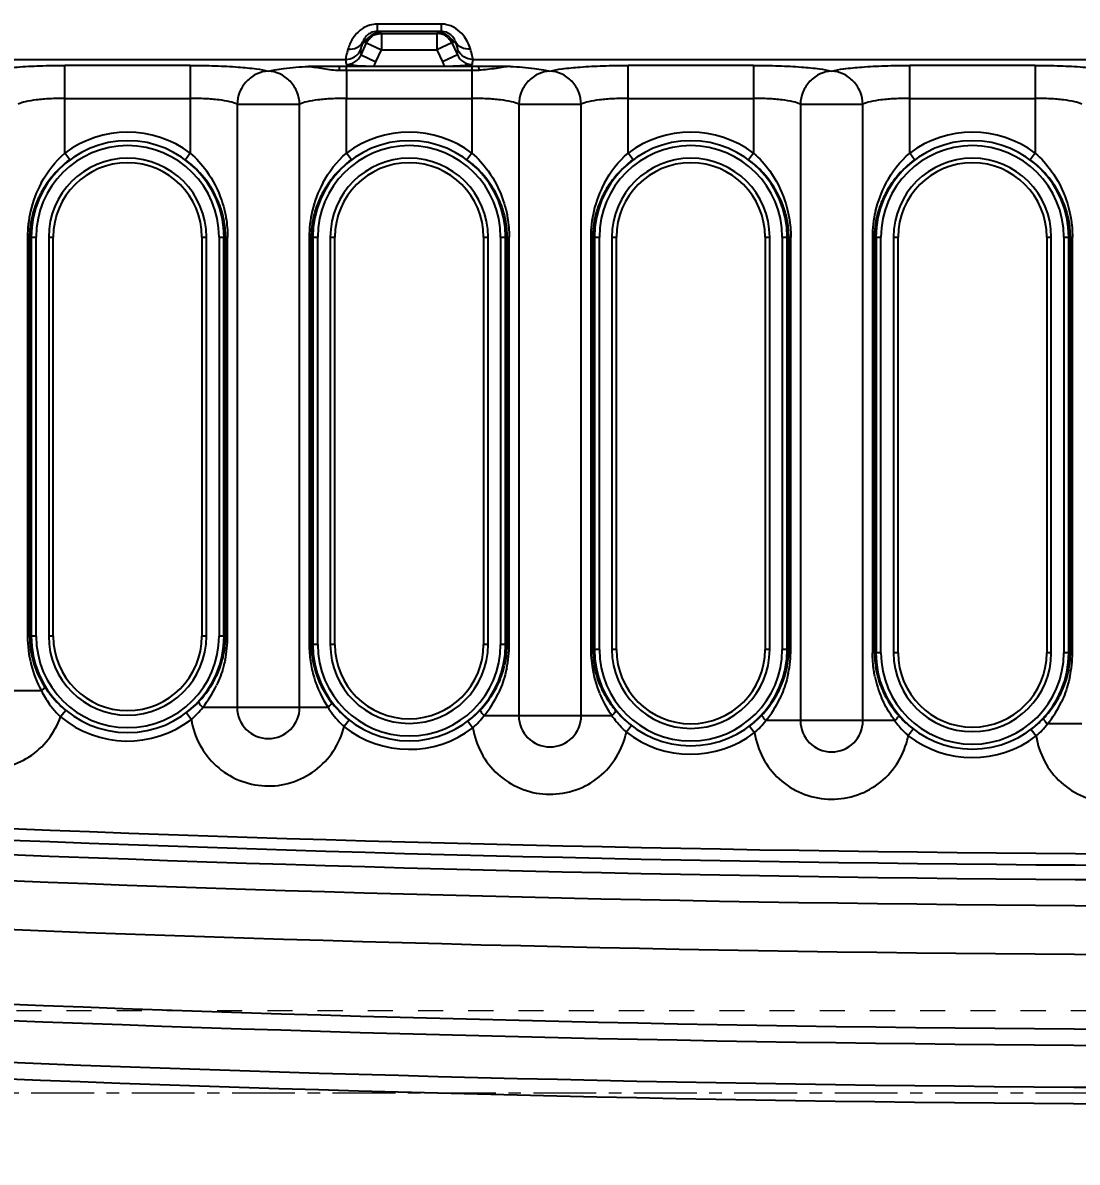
# Model space of a CAD drawing. Header units: millimetres. Extents: x 309 to 11345, y -1340 to 1318.
# Drawn here: x 967.6 to 1031.6, y -612.7 to -543.5 of the extents above; entities that cross this region are included whole.
import ezdxf

# ---------------------------------------------------------------- set-up
doc = ezdxf.new("R2010")
doc.units = ezdxf.units.MM
doc.header["$LTSCALE"] = 16.335
doc.header["$PDMODE"] = 3
doc.header["$PDSIZE"] = 0.3125
doc.linetypes.add('CENTER', pattern=[0.6, 0.375, -0.075, 0.075, -0.075])
doc.linetypes.add('HIDDEN', pattern=[0.2, 0.1, -0.1])
doc.layers.get('0').update_dxf_attribs({"linetype": 'CONTINUOUS'})
doc.layers.get('Defpoints').update_dxf_attribs({"linetype": 'CONTINUOUS'})
doc.layers.add('cool', color=153, linetype='HIDDEN', lineweight=9)
doc.styles.get("Standard").update_dxf_attribs({"font": 'txt', "width": 0.8})
doc.dimstyles.get("Standard").update_dxf_attribs({"dimtxt": 0.15625, "dimasz": 0.1875, "dimexe": 0.125, "dimexo": 0.0625, "dimtad": 0, "dimtih": 1, "dimtoh": 1, "dimdsep": 46, "dimtxsty": 'Standard', "dimcen": 0.09, "dimadec": 0, "dimazin": 0, "dimtp": 0.01, "dimtm": 0.01, "dimtfac": 1, "dimtofl": 0, "dimtmove": 0, "dimatfit": 3, "dimfxl": 0, "dimtolj": 1, "dimarcsym": 0})

# ---------------------------------------------------------------- blocks, each defined once
blk = doc.blocks.new('*D153')
at = {"color": 4, "lineweight": -2}
blk.add_line((843.625, -589.308), (751.834, -589.308), dxfattribs=at)
at = {"layer": 'Defpoints', "color": 0}
for p in [(1045.847, -463.458), (751.834, -589.308), (843.687, -589.308)]:
    blk.add_point(p, dxfattribs=at)
at = {"color": 6, "insert": (733.167, -589.308), "char_height": 10, "attachment_point": 5}
blk.add_mtext('\\A1;125.85', dxfattribs=at)
blk = doc.blocks.new('*D154')
at = {"color": 4, "lineweight": -2}
blk.add_line((836.37, -608.458), (751.834, -608.458), dxfattribs=at)
at = {"layer": 'Defpoints', "color": 0}
for p in [(1045.847, -463.458), (751.834, -608.458), (836.432, -608.458)]:
    blk.add_point(p, dxfattribs=at)
at = {"color": 6, "insert": (734.501, -608.458), "char_height": 10, "attachment_point": 5}
blk.add_mtext('\\A1;145.00', dxfattribs=at)
blk = doc.blocks.new('*D155')
at = {"color": 4, "lineweight": -2}
blk.add_line((805.347, -668.458), (751.834, -668.458), dxfattribs=at)
at = {"layer": 'Defpoints', "color": 0}
for p in [(1045.847, -463.458), (751.834, -668.458), (805.41, -668.458)]:
    blk.add_point(p, dxfattribs=at)
at = {"color": 6, "insert": (733.834, -668.458), "char_height": 10, "attachment_point": 5}
blk.add_mtext('\\A1;205.00', dxfattribs=at)
blk = doc.blocks.new('*D156')
at = {"color": 4, "lineweight": -2}
blk.add_line((800.847, -666.965), (800.847, -716.388), dxfattribs=at)
at = {"layer": 'Defpoints', "color": 0}
for p in [(1045.847, -463.458), (800.847, -666.902), (800.847, -716.388)]:
    blk.add_point(p, dxfattribs=at)
at = {"color": 6, "insert": (800.847, -735.055), "char_height": 10, "attachment_point": 5, "rotation": 90}
blk.add_mtext('\\A1;245.00', dxfattribs=at)
blk = doc.blocks.new('*D157')
at = {"color": 4, "lineweight": -2}
for p, q in [((846.349, -522.867), (846.349, -676.388)), ((846.349, -676.388), (827.427, -696.388)), ((827.427, -696.388), (827.427, -716.388))]:
    blk.add_line(p, q, dxfattribs=at)
at = {"layer": 'Defpoints', "color": 0}
for p in [(1045.847, -463.458), (846.349, -522.804), (827.427, -716.388)]:
    blk.add_point(p, dxfattribs=at)
at = {"color": 6, "insert": (827.427, -734.388), "char_height": 10, "attachment_point": 5, "rotation": 90}
blk.add_mtext('\\A1;199.50', dxfattribs=at)
blk = doc.blocks.new('*D158')
at = {"color": 4, "lineweight": -2}
for p, q in [((848.087, -593.771), (848.087, -676.388)), ((848.087, -676.388), (839.359, -696.388)), ((839.359, -696.388), (839.359, -716.388))]:
    blk.add_line(p, q, dxfattribs=at)
at = {"layer": 'Defpoints', "color": 0}
for p in [(1045.847, -463.458), (848.087, -593.708), (839.359, -716.388)]:
    blk.add_point(p, dxfattribs=at)
at = {"color": 6, "insert": (839.359, -735.055), "char_height": 10, "attachment_point": 5, "rotation": 90}
blk.add_mtext('\\A1;197.76', dxfattribs=at)
blk = doc.blocks.new('*D159')
at = {"color": 4, "lineweight": -2}
for p, q in [((957.847, -630.771), (957.847, -676.388)), ((957.847, -676.388), (954.745, -696.388)), ((954.745, -696.388), (954.745, -716.388))]:
    blk.add_line(p, q, dxfattribs=at)
at = {"layer": 'Defpoints', "color": 0}
for p in [(1045.847, -463.458), (957.847, -630.708), (954.745, -716.388)]:
    blk.add_point(p, dxfattribs=at)
at = {"color": 6, "insert": (954.745, -731.055), "char_height": 10, "attachment_point": 5, "rotation": 90}
blk.add_mtext('\\A1;88.00', dxfattribs=at)
blk = doc.blocks.new('*D160')
at = {"color": 4, "lineweight": -2}
blk.add_line((850.78, -465.57), (850.78, -716.388), dxfattribs=at)
at = {"layer": 'Defpoints', "color": 0}
for p in [(1045.847, -463.458), (850.78, -465.508), (850.78, -716.388)]:
    blk.add_point(p, dxfattribs=at)
at = {"color": 6, "insert": (850.78, -734.388), "char_height": 10, "attachment_point": 5, "rotation": 90}
blk.add_mtext('\\A1;195.07', dxfattribs=at)
blk = doc.blocks.new('*D161')
at = {"color": 4, "lineweight": -2}
for p, q in [((861.539, -465.57), (861.539, -676.388)), ((861.539, -676.388), (862.066, -696.388)), ((862.066, -696.388), (862.066, -716.388))]:
    blk.add_line(p, q, dxfattribs=at)
at = {"layer": 'Defpoints', "color": 0}
for p in [(1045.847, -463.458), (861.539, -465.508), (862.066, -716.388)]:
    blk.add_point(p, dxfattribs=at)
at = {"color": 6, "insert": (862.066, -733.721), "char_height": 10, "attachment_point": 5, "rotation": 90}
blk.add_mtext('\\A1;184.31', dxfattribs=at)
blk = doc.blocks.new('*D168')
at = {"color": 4, "lineweight": -2}
for p, q in [((815.847, -526.278), (815.847, -675.217)), ((815.847, -675.217), (813.507, -695.217)), ((813.507, -695.217), (813.507, -715.217))]:
    blk.add_line(p, q, dxfattribs=at)
at = {"layer": 'Defpoints', "color": 0}
for p in [(1045.847, -463.458), (815.847, -526.216), (813.507, -715.217)]:
    blk.add_point(p, dxfattribs=at)
at = {"color": 6, "insert": (813.507, -733.217), "char_height": 10, "attachment_point": 5, "rotation": 90}
blk.add_mtext('\\A1;230.00', dxfattribs=at)
blk = doc.blocks.new('*D217')
at = {"color": 4, "lineweight": -2}
for p, q in [((792.226, -628.458), (772.226, -641.779)), ((952.285, -628.458), (792.226, -628.458)), ((772.226, -641.779), (752.226, -641.779))]:
    blk.add_line(p, q, dxfattribs=at)
at = {"layer": 'Defpoints', "color": 0}
for p in [(1045.847, -463.458), (952.347, -628.458), (752.226, -641.779)]:
    blk.add_point(p, dxfattribs=at)
at = {"color": 6, "insert": (734.893, -641.779), "char_height": 10, "attachment_point": 5}
blk.add_mtext('\\A1;165.00', dxfattribs=at)

msp = doc.modelspace()

# ---------------------------------------------------------------- linework, layer by layer
at = {"color": 7, "linetype": 'Continuous'}
for p, q in [((992.995, -543.573), (989.099, -543.573)), ((989.099, -543.573), (989.099, -544.025)), ((992.995, -543.573), (992.995, -544.025)), ((988.797, -544.238), (988.795, -544.238)), ((989.099, -544.025), (989.195, -544.105)), ((992.995, -544.025), (989.099, -544.025)), ((989.369, -544.105), (989.195, -544.105)), ((989.369, -544.138), (992.726, -544.138)), ((989.369, -544.138), (989.369, -545.143)), ((992.9, -544.105), (992.726, -544.105)), ((992.726, -544.138), (992.726, -545.143)), ((992.995, -544.025), (992.9, -544.105)), ((993.3, -544.238), (993.297, -544.238)), ((988.098, -545.144), (988.122, -545.44)), ((988.122, -545.44), (988.459, -544.719)), ((988.241, -544.649), (988.324, -544.719)), ((988.459, -544.719), (989.369, -545.143)), ((989.032, -545.865), (989.369, -545.143)), ((989.369, -545.143), (992.726, -545.143)), ((993.636, -544.719), (992.726, -545.143)), ((992.726, -545.143), (993.062, -545.865)), ((993.636, -544.719), (993.972, -545.44)), ((993.854, -544.649), (993.771, -544.719)), ((993.972, -545.44), (993.997, -545.144)), ((913.121, -545.72), (987.187, -545.72)), ((987.187, -545.72), (987.213, -546.027)), ((988.122, -545.44), (989.032, -545.865)), ((993.972, -545.44), (993.062, -545.865)), ((994.881, -546.027), (994.907, -545.72)), ((994.907, -545.72), (1106.842, -545.72)), ((970.146, -551.405), (970.146, -546.082)), ((977.762, -546.082), (970.146, -546.082)), ((977.762, -546.082), (977.762, -551.405)), ((986.81, -546.369), (986.821, -546.146)), ((994.854, -546.144), (987.239, -546.144)), ((987.241, -546.375), (987.239, -548.082)), ((987.241, -546.375), (994.854, -546.375)), ((994.854, -546.144), (994.855, -551.405)), ((995.285, -546.369), (995.273, -546.146)), ((1011.949, -546.082), (1004.333, -546.082)), ((1004.333, -551.405), (1004.333, -546.082)), ((1011.949, -546.082), (1011.949, -551.405)), ((1029.042, -546.082), (1021.426, -546.082)), ((1021.426, -551.405), (1021.426, -546.082)), ((1029.042, -546.082), (1029.042, -551.405)), ((970.146, -548.082), (977.762, -548.082)), ((980.605, -548.434), (984.396, -548.434)), ((980.605, -548.434), (980.605, -585.061)), ((984.396, -585.061), (984.396, -548.434)), ((987.239, -548.082), (994.855, -548.082)), ((987.239, -551.405), (987.239, -548.082)), ((997.699, -548.434), (1001.49, -548.434)), ((997.699, -548.434), (997.699, -585.564)), ((1001.49, -585.564), (1001.49, -548.434)), ((1004.333, -548.082), (1011.949, -548.082)), ((1014.792, -548.434), (1018.583, -548.434)), ((1014.792, -548.434), (1014.792, -585.866)), ((1018.583, -585.866), (1018.583, -548.434)), ((1021.426, -548.082), (1029.042, -548.082)), ((970.446, -551.807), (970.146, -551.405)), ((977.762, -551.405), (977.462, -551.807)), ((987.539, -551.807), (987.239, -551.405)), ((994.855, -551.405), (994.555, -551.807)), ((1004.633, -551.807), (1004.333, -551.405)), ((1011.949, -551.405), (1011.649, -551.807)), ((1021.726, -551.807), (1021.426, -551.405)), ((1029.042, -551.405), (1028.742, -551.807)), ((967.883, -556.505), (967.883, -580.738)), ((968.007, -556.505), (967.883, -556.505)), ((968.007, -580.738), (968.007, -556.505)), ((968.102, -556.505), (968.102, -580.738)), ((968.102, -556.505), (968.403, -556.505)), ((968.403, -580.738), (968.403, -556.505)), ((969.164, -556.505), (969.164, -580.738)), ((969.164, -556.505), (969.44, -556.505)), ((969.44, -580.738), (969.44, -556.505)), ((978.468, -556.505), (978.743, -556.505)), ((978.468, -556.505), (978.468, -580.738)), ((978.743, -580.738), (978.743, -556.505)), ((979.504, -556.505), (979.805, -556.505)), ((979.504, -556.505), (979.504, -580.738)), ((979.805, -580.738), (979.805, -556.505)), ((979.901, -556.505), (980.025, -556.505)), ((979.901, -556.505), (979.901, -580.738)), ((980.025, -580.738), (980.025, -556.505)), ((985.1, -556.505), (984.976, -556.505)), ((984.976, -556.505), (984.976, -581.241)), ((985.1, -581.241), (985.1, -556.505)), ((985.196, -556.505), (985.497, -556.505)), ((985.196, -556.505), (985.196, -581.241)), ((985.497, -581.241), (985.497, -556.505)), ((986.258, -556.505), (986.534, -556.505)), ((986.258, -556.505), (986.258, -581.241)), ((986.534, -581.241), (986.534, -556.505)), ((995.561, -556.505), (995.837, -556.505)), ((995.561, -556.505), (995.561, -581.241)), ((995.837, -581.241), (995.837, -556.505)), ((996.598, -556.505), (996.899, -556.505)), ((996.598, -556.505), (996.598, -581.241)), ((996.899, -581.241), (996.899, -556.505)), ((996.994, -556.505), (997.119, -556.505)), ((996.994, -556.505), (996.994, -581.241)), ((997.119, -581.241), (997.119, -556.505)), ((1002.194, -556.505), (1002.07, -556.505)), ((1002.07, -556.505), (1002.07, -581.542)), ((1002.194, -581.542), (1002.194, -556.505)), ((1002.289, -556.505), (1002.59, -556.505)), ((1002.289, -556.505), (1002.289, -581.542)), ((1002.59, -581.542), (1002.59, -556.505)), ((1003.351, -556.505), (1003.627, -556.505)), ((1003.351, -556.505), (1003.351, -581.542)), ((1003.627, -581.542), (1003.627, -556.505)), ((1012.655, -556.505), (1012.93, -556.505)), ((1012.655, -556.505), (1012.655, -581.542)), ((1012.93, -581.542), (1012.93, -556.505)), ((1013.691, -556.505), (1013.992, -556.505)), ((1013.691, -556.505), (1013.691, -581.542)), ((1013.992, -581.542), (1013.992, -556.505)), ((1014.088, -556.505), (1014.212, -556.505)), ((1014.088, -556.505), (1014.088, -581.542)), ((1014.212, -581.542), (1014.212, -556.505)), ((1019.287, -556.505), (1019.163, -556.505)), ((1019.163, -556.505), (1019.163, -581.743)), ((1019.287, -581.743), (1019.287, -556.505)), ((1019.383, -556.505), (1019.684, -556.505)), ((1019.383, -556.505), (1019.383, -581.743)), ((1019.684, -581.743), (1019.684, -556.505)), ((1020.445, -556.505), (1020.721, -556.505)), ((1020.445, -556.505), (1020.445, -581.743)), ((1020.721, -581.743), (1020.721, -556.505)), ((1029.748, -556.505), (1030.024, -556.505)), ((1029.748, -556.505), (1029.748, -581.743)), ((1030.024, -581.743), (1030.024, -556.505)), ((1030.785, -556.505), (1031.086, -556.505)), ((1030.785, -556.505), (1030.785, -581.743)), ((1031.086, -581.743), (1031.086, -556.505)), ((1031.181, -556.505), (1031.306, -556.505)), ((1031.181, -556.505), (1031.181, -581.743)), ((1031.306, -581.744), (1031.306, -556.505)), ((968.403, -580.738), (967.883, -580.738)), ((969.44, -580.738), (969.164, -580.738)), ((978.743, -580.738), (978.468, -580.738)), ((979.805, -580.738), (979.504, -580.738)), ((979.901, -580.738), (980.025, -580.738)), ((985.497, -581.241), (984.976, -581.241)), ((986.534, -581.241), (986.258, -581.241)), ((995.837, -581.241), (995.561, -581.241)), ((996.899, -581.241), (996.598, -581.241)), ((996.994, -581.241), (997.119, -581.241)), ((1002.194, -581.542), (1002.07, -581.542)), ((1002.59, -581.542), (1002.289, -581.542)), ((1003.627, -581.542), (1003.351, -581.542)), ((1012.93, -581.542), (1012.655, -581.542)), ((1013.992, -581.542), (1013.691, -581.542)), ((1014.088, -581.542), (1014.212, -581.542)), ((1019.287, -581.743), (1019.163, -581.743)), ((1019.684, -581.743), (1019.383, -581.743)), ((1020.721, -581.743), (1020.445, -581.743)), ((1030.024, -581.743), (1029.748, -581.743)), ((1031.086, -581.743), (1030.785, -581.743)), ((1031.181, -581.743), (1031.306, -581.744)), ((968.725, -584.056), (961.417, -584.056)), ((970.201, -585.243), (969.879, -585.628)), ((986.121, -585.061), (978.511, -585.061)), ((977.52, -585.392), (977.825, -585.791)), ((987.407, -585.837), (987.096, -586.23)), ((994.613, -585.895), (994.918, -586.293)), ((1003.354, -585.564), (995.604, -585.564)), ((1020.521, -585.866), (1012.698, -585.866)), ((1004.538, -586.168), (1004.23, -586.564)), ((1011.707, -586.197), (1012.012, -586.595)), ((1021.648, -586.382), (1021.341, -586.779)), ((1028.801, -586.398), (1029.106, -586.796)), ((1031.886, -586.067), (1029.791, -586.067))]:
    msp.add_line(p, q, dxfattribs=at)
for centre, radius, start, end in [((989.101, -545.146), 1.573, 90.07564, 106.2553), ((992.995, -545.133), 1.56, 80.6717, 89.98571), ((989.24, -545.149), 1.013, 115.92354, 154.94585), ((989.077, -544.912), 0.883, 118.92281, 127.15963), ((989.368, -545.139), 1.001, 111.68775, 133.43168), ((992.726, -545.141), 1.003, 46.58371, 89.99284), ((992.802, -545.299), 1.162, 81.87663, 85.13483), ((992.997, -544.98), 0.955, 82.49347, 90.08854), ((992.854, -545.149), 1.013, 25.05403, 64.07634), ((989.005, -544.861), 0.793, 157.34688, 164.44632), ((987.239, -530.533), 15.842, 268.4482, 270.00816), ((987.238, -631.478), 85.333, 89.99885, 90.27965), ((987.195, -545.008), 2.027, 326.66897, 334.99203), ((994.898, -545.009), 2.026, 205.00418, 213.33483), ((994.855, -631.65), 85.505, 89.71964, 90.00065), ((994.855, -530.407), 15.968, 269.99731, 271.54415), ((973.954, -556.505), 5.852, 0, 180), ((973.954, -556.505), 6.365, 53.25404, 126.74596), ((991.047, -556.505), 5.852, 0, 180), ((991.047, -556.505), 6.365, 53.25449, 126.74604), ((1008.141, -556.505), 5.852, 0, 180), ((1008.141, -556.505), 6.365, 53.25404, 126.74596), ((1025.234, -556.505), 5.852, 0, 180), ((1025.234, -556.505), 6.365, 53.25404, 126.74596), ((973.954, -556.505), 5.551, 0, 180), ((991.047, -556.505), 5.551, 0, 180), ((1008.141, -556.505), 5.551, 0, 180), ((1025.234, -556.505), 5.551, 0, 180), ((973.954, -556.505), 4.79, 0, 180), ((974.188, -556.832), 6.265, 126.67154, 140.62332), ((973.954, -556.505), 4.514, 0, 180), ((973.713, -556.84), 6.275, 42.45432, 53.32018), ((991.047, -556.505), 4.79, 0, 180), ((991.281, -556.832), 6.265, 126.67154, 140.62332), ((991.047, -556.505), 4.514, 0, 180), ((990.807, -556.84), 6.275, 42.45432, 53.32018), ((1008.141, -556.505), 4.79, 0, 180), ((1008.375, -556.832), 6.265, 126.67154, 140.62332), ((1008.141, -556.505), 4.514, 0, 180), ((1007.9, -556.84), 6.275, 42.45432, 53.32018), ((1025.234, -556.505), 4.79, 0, 180), ((1025.468, -556.832), 6.265, 126.67154, 140.62332), ((1025.234, -556.505), 4.514, 0, 180), ((1024.994, -556.84), 6.275, 42.45432, 53.32018), ((974.748, -556.472), 6.86, 151.70951, 167.07638), ((974.058, -556.724), 6.097, 140.63545, 149.13661), ((991.841, -556.472), 6.86, 151.70951, 167.07638), ((991.152, -556.724), 6.097, 140.63545, 149.13661), ((1008.935, -556.472), 6.86, 151.70951, 167.07638), ((1008.245, -556.724), 6.097, 140.63545, 149.13661), ((1026.028, -556.472), 6.86, 151.70951, 167.07638), ((1025.339, -556.724), 6.097, 140.63545, 149.13661), ((973.911, -556.635), 5.924, 149.14275, 157.86892), ((991.004, -556.635), 5.924, 149.14275, 157.86892), ((1008.098, -556.635), 5.924, 149.14275, 157.86892), ((1025.191, -556.635), 5.924, 149.14275, 157.86892), ((973.732, -556.562), 5.732, 157.87532, 165.89125), ((990.826, -556.562), 5.732, 157.87532, 165.89125), ((1007.919, -556.562), 5.732, 157.87532, 165.89125), ((1025.013, -556.562), 5.732, 157.87532, 165.89125), ((974.868, -556.509), 6.985, 167.0025, 179.9679), ((973.571, -556.52), 5.565, 165.90603, 173.29158), ((974.27, -556.522), 5.631, 0.17075, 11.28696), ((991.961, -556.509), 6.985, 167.0025, 179.96791), ((990.664, -556.52), 5.565, 165.90603, 173.29158), ((991.364, -556.522), 5.631, 0.17075, 11.28696), ((1009.055, -556.509), 6.985, 167.0025, 179.96792), ((1007.758, -556.52), 5.565, 165.90603, 173.29158), ((1008.457, -556.522), 5.631, 0.17075, 11.28696), ((1026.148, -556.509), 6.985, 167.0025, 179.96792), ((1024.851, -556.52), 5.565, 165.90603, 173.29158), ((1025.551, -556.522), 5.631, 0.17075, 11.28696), ((973.462, -556.506), 5.455, 173.30508, 179.99397), ((990.556, -556.506), 5.455, 173.30508, 179.99397), ((1007.649, -556.506), 5.455, 173.30508, 179.99397), ((1024.743, -556.506), 5.455, 173.30508, 179.99397), ((973.954, -580.738), 5.852, 180, 0), ((973.954, -580.738), 5.551, 180, 360), ((973.954, -580.738), 4.79, 180, 360), ((973.954, -580.738), 4.514, 180, 0), ((973.103, -580.738), 6.922, 347.91491, 0.00271), ((991.047, -581.241), 5.852, 180, 0), ((991.047, -581.241), 5.551, 180, 360), ((991.047, -581.241), 4.79, 180, 360), ((991.047, -581.241), 4.514, 180, 0), ((990.196, -581.241), 6.922, 347.91491, 0.00271), ((1009.052, -581.535), 6.982, 180.05531, 202.47795), ((1007.788, -581.53), 5.594, 180.12439, 190.1624), ((1008.141, -581.542), 5.852, 180, 0), ((1008.141, -581.542), 5.551, 180, 360), ((1008.141, -581.542), 4.79, 180, 360), ((1008.141, -581.542), 4.514, 180, 0), ((1007.29, -581.543), 6.922, 347.91491, 0.00271), ((1024.895, -581.73), 5.607, 180.14053, 190.55893), ((1025.234, -581.743), 5.852, 180, 0), ((1025.234, -581.743), 5.551, 180, 360), ((1025.234, -581.743), 4.79, 180, 360), ((1025.234, -581.743), 4.514, 180, 0), ((1024.383, -581.744), 6.922, 347.91483, 0.00272), ((974.309, -580.732), 5.59, 339.44325, 346.63598), ((974.081, -580.638), 5.836, 331.2454, 339.366), ((991.175, -581.141), 5.836, 331.2454, 339.366), ((991.402, -581.235), 5.59, 339.44325, 346.63598), ((1008.496, -581.537), 5.59, 339.44325, 346.63598), ((1025.583, -581.915), 6.396, 191.39219, 203.68819), ((1024.741, -581.756), 5.452, 190.58219, 191.47535), ((1025.589, -581.738), 5.59, 339.44325, 346.63592), ((973.335, -580.868), 6.662, 320.98408, 334.63815), ((973.772, -580.476), 6.185, 326.92539, 331.30518), ((1008.268, -581.443), 5.836, 331.2454, 339.366), ((1025.189, -581.615), 5.922, 200.4173, 210.7091), ((1025.362, -581.644), 5.836, 331.24537, 339.36599), ((990.428, -581.37), 6.662, 320.98408, 334.63815), ((990.866, -580.979), 6.185, 326.92539, 331.30518), ((1008.822, -581.637), 6.733, 202.51373, 214.25997), ((1008.228, -581.339), 6.074, 209.77431, 211.18966), ((1008.168, -581.379), 6.002, 211.1641, 220.14269), ((1007.522, -581.672), 6.662, 320.98408, 334.63815), ((1007.959, -581.281), 6.185, 326.92539, 331.30518), ((1025.053, -581.482), 6.185, 326.92541, 331.30514), ((973.277, -581.967), 4.994, 218.58639, 227.13691), ((982.501, -585.061), 1.896, 180.00015, 359.99985), ((1008.277, -581.297), 6.138, 220.06639, 224.28565), ((1025.334, -581.531), 6.089, 210.6913, 211.65252), ((1025.281, -581.568), 6.025, 211.6256, 221.27199), ((1024.615, -581.873), 6.662, 320.98407, 334.6381), ((973.954, -580.738), 6.365, 230.2014, 307.45323), ((999.594, -585.564), 1.896, 180, 0), ((1008.848, -581.616), 6.766, 214.28588, 215.70238), ((1008.242, -582.207), 5.93, 214.47693, 218.68943), ((1008.442, -581.137), 6.367, 224.28066, 228.33878), ((1008.555, -581.01), 6.537, 228.33737, 232.08932), ((1016.688, -585.866), 1.896, 180, 0), ((1025.32, -582.423), 5.907, 215.65782, 219.77304), ((991.047, -581.241), 6.365, 231.62365, 307.45531), ((999.329, -585.525), 5.01, 345.82944, 348.0345), ((1008.141, -581.542), 6.365, 232.08516, 307.45639), ((1024.826, -582.834), 5.264, 219.77098, 228.54237), ((1016.463, -585.842), 4.968, 345.88283, 349.12703), ((1025.234, -581.743), 6.365, 232.2913, 307.45818), ((1045.847, 1403.717), 1997.698, 265.604565, 274.395435), ((1045.847, 1403.717), 1998.398, 265.604565, 274.395435), ((1045.847, 1403.717), 1999.273, 265.604565, 274.395435), ((1045.847, 1403.717), 2000.858, 265.604565, 274.395435), ((1045.847, 1403.717), 2003.819, 265.604565, 274.395435), ((1045.847, 1403.717), 2008.352, 265.604565, 274.395435), ((1045.847, 1403.717), 2009.339, 265.604565, 274.395435), ((1045.847, 1403.717), 2011.88, 265.604565, 274.395435), ((1045.847, 1403.717), 2012.885, 265.604565, 274.395435)]:
    msp.add_arc(centre, radius, start, end, dxfattribs=at)
for points, knots in [([(988.661, -543.636), (988.619, -543.648), (988.456, -543.703), (988.302, -543.784), (988.195, -543.855)], [0, 0, 0, 0, 0.256183, 1, 1, 1, 1]), ([(994.764, -545.094), (994.677, -544.794), (994.439, -544.316), (993.888, -543.799), (993.473, -543.63), (993.248, -543.593)], [0, 0, 0, 0, 0.41911, 0.694063, 1, 1, 1, 1]), ([(987.789, -544.222), (987.727, -544.296), (987.532, -544.562), (987.396, -544.87), (987.331, -545.094)], [0, 0, 0, 0, 0.292058, 1, 1, 1, 1]), ([(988.195, -543.855), (988.156, -543.882), (988.008, -543.989), (987.876, -544.119), (987.789, -544.222)], [0, 0, 0, 0, 0.261725, 1, 1, 1, 1]), ([(988.544, -544.208), (988.506, -544.237), (988.395, -544.335), (988.312, -544.463), (988.273, -544.556)], [0, 0, 0, 0, 0.318008, 1, 1, 1, 1]), ([(989.099, -544.025), (989.058, -544.025), (988.903, -544.035), (988.75, -544.084), (988.65, -544.139)], [0, 0, 0, 0, 0.266704, 1, 1, 1, 1]), ([(988.795, -544.238), (988.792, -544.238), (988.785, -544.238), (988.786, -544.223), (988.81, -544.208), (988.849, -544.18), (988.925, -544.148), (988.988, -544.129), (989.027, -544.122)], [0, 0, 0, 0, 0.032779, 0.054961, 0.138353, 0.306053, 0.579952, 1, 1, 1, 1]), ([(988.832, -544.228), (988.828, -544.23), (988.817, -544.233), (988.805, -544.237), (988.797, -544.238)], [0, 0, 0, 0, 0.353103, 1, 1, 1, 1]), ([(989.282, -544.138), (989.222, -544.138), (989.068, -544.15), (988.921, -544.198), (988.832, -544.228)], [0, 0, 0, 0, 0.390757, 1, 1, 1, 1]), ([(989.027, -544.122), (989.04, -544.119), (989.095, -544.11), (989.151, -544.105), (989.195, -544.105)], [0, 0, 0, 0, 0.230224, 1, 1, 1, 1]), ([(992.9, -544.105), (992.945, -544.105), (993.034, -544.116), (993.14, -544.129), (993.362, -544.238), (993.3, -544.238)], [0, 0, 0, 0, 0.314624, 0.565613, 1, 1, 1, 1]), ([(993.097, -544.176), (993.087, -544.173), (993.044, -544.162), (993.001, -544.154), (992.966, -544.149)], [0, 0, 0, 0, 0.218698, 1, 1, 1, 1]), ([(993.297, -544.238), (993.277, -544.236), (993.212, -544.207), (993.145, -544.188), (993.097, -544.176)], [0, 0, 0, 0, 0.290124, 1, 1, 1, 1]), ([(993.854, -544.649), (993.823, -544.537), (993.664, -544.235), (993.336, -544.061), (993.122, -544.033)], [0, 0, 0, 0, 0.348004, 1, 1, 1, 1]), ([(987.331, -545.094), (987.291, -545.231), (987.239, -545.412), (987.196, -545.621), (987.186, -545.693), (987.187, -545.72)], [0, 0, 0, 0, 0.665407, 0.875292, 1, 1, 1, 1]), ([(987.187, -545.72), (987.375, -545.72), (987.756, -545.611), (988.018, -545.313), (988.098, -545.144)], [0, 0, 0, 0, 0.500608, 1, 1, 1, 1]), ([(987.331, -545.094), (987.514, -545.111), (987.884, -545.059), (988.165, -544.799), (988.241, -544.649)], [0, 0, 0, 0, 0.522337, 1, 1, 1, 1]), ([(988.135, -544.961), (988.13, -544.976), (988.116, -545.026), (988.104, -545.075), (988.099, -545.11)], [0, 0, 0, 0, 0.311222, 1, 1, 1, 1]), ([(988.241, -544.649), (988.23, -544.679), (988.192, -544.782), (988.157, -544.886), (988.135, -544.961)], [0, 0, 0, 0, 0.290956, 1, 1, 1, 1]), ([(993.997, -545.144), (993.999, -545.123), (993.989, -545.066), (993.945, -544.9), (993.894, -544.757), (993.854, -544.649)], [0, 0, 0, 0, 0.123367, 0.332805, 1, 1, 1, 1]), ([(994.764, -545.094), (994.58, -545.111), (994.211, -545.059), (993.93, -544.799), (993.854, -544.649)], [0, 0, 0, 0, 0.522338, 1, 1, 1, 1]), ([(994.907, -545.72), (994.72, -545.72), (994.339, -545.611), (994.077, -545.313), (993.997, -545.144)], [0, 0, 0, 0, 0.500609, 1, 1, 1, 1]), ([(994.907, -545.72), (994.909, -545.693), (994.899, -545.621), (994.855, -545.412), (994.804, -545.231), (994.764, -545.094)], [0, 0, 0, 0, 0.124728, 0.334597, 1, 1, 1, 1]), ([(987.213, -546.027), (987.401, -546.027), (987.785, -545.915), (988.044, -545.611), (988.122, -545.44)], [0, 0, 0, 0, 0.500459, 1, 1, 1, 1]), ([(993.972, -545.44), (994.051, -545.611), (994.309, -545.915), (994.693, -546.027), (994.881, -546.027)], [0, 0, 0, 0, 0.499533, 1, 1, 1, 1]), ([(965.407, -546.434), (965.644, -546.363), (966.258, -546.266), (967.33, -546.163), (968.669, -546.097), (969.638, -546.082), (970.146, -546.082)], [0, 0, 0, 0, 0.155949, 0.389404, 0.679649, 1, 1, 1, 1]), ([(977.762, -546.082), (978.27, -546.082), (979.239, -546.097), (980.578, -546.163), (981.65, -546.266), (982.263, -546.363), (982.501, -546.434)], [0, 0, 0, 0, 0.320373, 0.610617, 0.844065, 1, 1, 1, 1]), ([(982.501, -546.434), (982.266, -546.442), (981.773, -546.559), (981.142, -547.013), (980.72, -547.677), (980.613, -548.188), (980.605, -548.434)], [0, 0, 0, 0, 0.233579, 0.491555, 0.754782, 1, 1, 1, 1]), ([(982.501, -546.434), (982.63, -546.395), (982.943, -546.331), (983.746, -546.218), (984.421, -546.169), (984.912, -546.142)], [0, 0, 0, 0, 0.166376, 0.393599, 1, 1, 1, 1]), ([(984.396, -548.434), (984.388, -548.188), (984.281, -547.677), (983.859, -547.013), (983.228, -546.559), (982.735, -546.442), (982.501, -546.434)], [0, 0, 0, 0, 0.245219, 0.508446, 0.766421, 1, 1, 1, 1]), ([(984.912, -546.142), (985.063, -546.151), (985.372, -546.195), (985.999, -546.301), (986.484, -546.372), (986.81, -546.369)], [0, 0, 0, 0, 0.236936, 0.488719, 1, 1, 1, 1]), ([(987.213, -546.027), (987.332, -546.04), (987.889, -546.095), (988.449, -546.122), (988.889, -546.122)], [0, 0, 0, 0, 0.213121, 1, 1, 1, 1]), ([(987.241, -546.375), (987.241, -546.359), (987.239, -546.282), (987.239, -546.205), (987.239, -546.144)], [0, 0, 0, 0, 0.212705, 1, 1, 1, 1]), ([(993.206, -546.122), (993.366, -546.122), (993.926, -546.113), (994.485, -546.069), (994.881, -546.027)], [0, 0, 0, 0, 0.287214, 1, 1, 1, 1]), ([(997.182, -546.142), (996.896, -546.16), (996.269, -546.279), (995.635, -546.36), (995.285, -546.369)], [0, 0, 0, 0, 0.450175, 1, 1, 1, 1]), ([(997.183, -546.142), (997.674, -546.169), (998.349, -546.218), (999.151, -546.331), (999.465, -546.395), (999.594, -546.434)], [0, 0, 0, 0, 0.606441, 0.833644, 1, 1, 1, 1]), ([(999.594, -546.434), (999.36, -546.442), (998.866, -546.559), (998.236, -547.013), (997.814, -547.677), (997.707, -548.188), (997.699, -548.434)], [0, 0, 0, 0, 0.233578, 0.491553, 0.754781, 1, 1, 1, 1]), ([(999.594, -546.434), (999.831, -546.363), (1000.445, -546.266), (1001.517, -546.163), (1002.856, -546.097), (1003.825, -546.082), (1004.333, -546.082)], [0, 0, 0, 0, 0.155948, 0.389403, 0.679648, 1, 1, 1, 1]), ([(1001.49, -548.434), (1001.481, -548.188), (1001.374, -547.677), (1000.952, -547.013), (1000.322, -546.559), (999.828, -546.442), (999.594, -546.434)], [0, 0, 0, 0, 0.245218, 0.508445, 0.766421, 1, 1, 1, 1]), ([(1011.949, -546.082), (1012.457, -546.082), (1013.426, -546.097), (1014.765, -546.163), (1015.837, -546.266), (1016.45, -546.363), (1016.688, -546.434)], [0, 0, 0, 0, 0.320374, 0.610618, 0.844066, 1, 1, 1, 1]), ([(1016.688, -546.434), (1016.453, -546.442), (1015.96, -546.559), (1015.329, -547.013), (1014.907, -547.677), (1014.8, -548.188), (1014.792, -548.434)], [0, 0, 0, 0, 0.233579, 0.491555, 0.754782, 1, 1, 1, 1]), ([(1016.688, -546.434), (1016.925, -546.363), (1017.538, -546.266), (1018.611, -546.163), (1019.949, -546.097), (1020.918, -546.082), (1021.426, -546.082)], [0, 0, 0, 0, 0.155949, 0.389404, 0.679649, 1, 1, 1, 1]), ([(1018.583, -548.434), (1018.575, -548.188), (1018.468, -547.677), (1018.046, -547.013), (1017.415, -546.559), (1016.922, -546.442), (1016.688, -546.434)], [0, 0, 0, 0, 0.245218, 0.508445, 0.766421, 1, 1, 1, 1]), ([(1029.042, -546.082), (1029.551, -546.082), (1030.519, -546.097), (1031.858, -546.163), (1032.931, -546.266), (1033.544, -546.363), (1033.781, -546.434)], [0, 0, 0, 0, 0.320374, 0.610618, 0.844066, 1, 1, 1, 1]), ([(970.146, -548.082), (969.841, -548.082), (969.258, -548.098), (968.454, -548.163), (967.809, -548.267), (967.44, -548.366), (967.303, -548.434)], [0, 0, 0, 0, 0.318055, 0.606823, 0.840028, 1, 1, 1, 1]), ([(980.605, -548.434), (980.467, -548.366), (980.099, -548.267), (979.454, -548.163), (978.649, -548.098), (978.067, -548.082), (977.762, -548.082)], [0, 0, 0, 0, 0.159969, 0.39318, 0.681951, 1, 1, 1, 1]), ([(987.239, -548.082), (986.934, -548.082), (986.352, -548.098), (985.547, -548.163), (984.902, -548.267), (984.534, -548.366), (984.396, -548.434)], [0, 0, 0, 0, 0.31799, 0.60679, 0.840021, 1, 1, 1, 1]), ([(997.699, -548.434), (997.561, -548.366), (997.192, -548.267), (996.547, -548.163), (995.743, -548.098), (995.16, -548.082), (994.855, -548.082)], [0, 0, 0, 0, 0.159954, 0.393168, 0.681995, 1, 1, 1, 1]), ([(1004.333, -548.082), (1004.028, -548.082), (1003.445, -548.098), (1002.641, -548.163), (1001.996, -548.267), (1001.627, -548.366), (1001.49, -548.434)], [0, 0, 0, 0, 0.318055, 0.606823, 0.840028, 1, 1, 1, 1]), ([(1014.792, -548.434), (1014.654, -548.366), (1014.286, -548.267), (1013.641, -548.163), (1012.836, -548.098), (1012.254, -548.082), (1011.949, -548.082)], [0, 0, 0, 0, 0.159969, 0.39318, 0.681951, 1, 1, 1, 1]), ([(1021.426, -548.082), (1021.121, -548.082), (1020.539, -548.098), (1019.734, -548.163), (1019.089, -548.267), (1018.721, -548.366), (1018.583, -548.434)], [0, 0, 0, 0, 0.318055, 0.606823, 0.840028, 1, 1, 1, 1]), ([(1031.886, -548.434), (1031.748, -548.366), (1031.379, -548.267), (1030.734, -548.163), (1029.93, -548.098), (1029.347, -548.082), (1029.042, -548.082)], [0, 0, 0, 0, 0.159969, 0.39318, 0.681951, 1, 1, 1, 1]), ([(979.502, -554.446), (979.436, -554.279), (979.136, -553.615), (978.713, -553.007), (978.343, -552.604)], [0, 0, 0, 0, 0.248204, 1, 1, 1, 1]), ([(978.742, -552.486), (979.137, -553.037), (979.557, -553.863), (979.801, -554.738), (979.852, -554.962)], [0, 0, 0, 0, 0.746536, 1, 1, 1, 1]), ([(996.596, -554.446), (996.529, -554.279), (996.229, -553.615), (995.806, -553.007), (995.437, -552.604)], [0, 0, 0, 0, 0.248204, 1, 1, 1, 1]), ([(995.836, -552.486), (996.231, -553.037), (996.651, -553.863), (996.894, -554.738), (996.945, -554.962)], [0, 0, 0, 0, 0.746536, 1, 1, 1, 1]), ([(1013.689, -554.446), (1013.623, -554.279), (1013.323, -553.615), (1012.9, -553.007), (1012.53, -552.604)], [0, 0, 0, 0, 0.248204, 1, 1, 1, 1]), ([(1012.929, -552.486), (1013.324, -553.037), (1013.744, -553.863), (1013.988, -554.738), (1014.039, -554.962)], [0, 0, 0, 0, 0.746536, 1, 1, 1, 1]), ([(1030.783, -554.446), (1030.716, -554.279), (1030.416, -553.615), (1029.993, -553.007), (1029.624, -552.604)], [0, 0, 0, 0, 0.248204, 1, 1, 1, 1]), ([(1030.023, -552.486), (1030.418, -553.037), (1030.838, -553.863), (1031.081, -554.738), (1031.132, -554.962)], [0, 0, 0, 0, 0.746536, 1, 1, 1, 1]), ([(979.792, -555.42), (979.775, -555.336), (979.701, -555.005), (979.596, -554.682), (979.502, -554.446)], [0, 0, 0, 0, 0.253093, 1, 1, 1, 1]), ([(996.885, -555.42), (996.868, -555.336), (996.794, -555.005), (996.689, -554.682), (996.596, -554.446)], [0, 0, 0, 0, 0.253093, 1, 1, 1, 1]), ([(1013.979, -555.42), (1013.962, -555.336), (1013.888, -555.005), (1013.783, -554.682), (1013.689, -554.446)], [0, 0, 0, 0, 0.253093, 1, 1, 1, 1]), ([(1031.072, -555.42), (1031.055, -555.336), (1030.981, -555.005), (1030.876, -554.682), (1030.783, -554.446)], [0, 0, 0, 0, 0.253093, 1, 1, 1, 1]), ([(979.852, -554.962), (979.88, -555.087), (979.98, -555.595), (980.025, -556.115), (980.025, -556.505)], [0, 0, 0, 0, 0.246522, 1, 1, 1, 1]), ([(996.945, -554.962), (996.973, -555.087), (997.074, -555.595), (997.118, -556.115), (997.118, -556.505)], [0, 0, 0, 0, 0.246522, 1, 1, 1, 1]), ([(1014.039, -554.962), (1014.067, -555.087), (1014.167, -555.595), (1014.212, -556.115), (1014.212, -556.505)], [0, 0, 0, 0, 0.246522, 1, 1, 1, 1]), ([(1031.132, -554.962), (1031.16, -555.087), (1031.261, -555.595), (1031.305, -556.115), (1031.305, -556.505)], [0, 0, 0, 0, 0.246522, 1, 1, 1, 1]), ([(967.883, -580.738), (967.884, -581.319), (968.027, -582.474), (968.455, -583.556), (968.725, -584.056)], [0, 0, 0, 0, 0.505641, 1, 1, 1, 1]), ([(968.007, -580.738), (968.007, -581.284), (968.172, -582.363), (968.632, -583.351), (968.917, -583.796)], [0, 0, 0, 0, 0.507973, 1, 1, 1, 1]), ([(979.747, -582.024), (979.772, -581.92), (979.86, -581.497), (979.9, -581.063), (979.901, -580.738)], [0, 0, 0, 0, 0.247439, 1, 1, 1, 1]), ([(984.976, -581.241), (984.983, -581.584), (985.029, -582.265), (985.317, -583.584), (985.76, -584.502), (986.121, -585.061)], [0, 0, 0, 0, 0.255021, 0.505537, 1, 1, 1, 1]), ([(985.1, -581.241), (985.103, -581.879), (985.327, -583.149), (985.953, -584.271), (986.337, -584.761)], [0, 0, 0, 0, 0.506662, 1, 1, 1, 1]), ([(996.841, -582.527), (996.866, -582.423), (996.953, -581.999), (996.994, -581.566), (996.994, -581.241)], [0, 0, 0, 0, 0.247439, 1, 1, 1, 1]), ([(1013.934, -582.829), (1013.959, -582.725), (1014.047, -582.301), (1014.087, -581.868), (1014.088, -581.542)], [0, 0, 0, 0, 0.247439, 1, 1, 1, 1]), ([(1019.313, -583.179), (1019.29, -583.062), (1019.208, -582.587), (1019.173, -582.105), (1019.163, -581.743)], [0, 0, 0, 0, 0.248128, 1, 1, 1, 1]), ([(1031.028, -583.03), (1031.053, -582.926), (1031.14, -582.502), (1031.181, -582.069), (1031.181, -581.743)], [0, 0, 0, 0, 0.247439, 1, 1, 1, 1]), ([(979.871, -582.187), (979.843, -582.321), (979.715, -582.846), (979.527, -583.357), (979.354, -583.721)], [0, 0, 0, 0, 0.253593, 1, 1, 1, 1]), ([(996.965, -582.69), (996.936, -582.824), (996.808, -583.349), (996.62, -583.859), (996.448, -584.224)], [0, 0, 0, 0, 0.253593, 1, 1, 1, 1]), ([(1002.956, -584.355), (1002.875, -584.214), (1002.573, -583.633), (1002.369, -583.001), (1002.282, -582.517)], [0, 0, 0, 0, 0.248513, 1, 1, 1, 1]), ([(1014.058, -582.992), (1014.03, -583.126), (1013.902, -583.651), (1013.714, -584.161), (1013.541, -584.525)], [0, 0, 0, 0, 0.253593, 1, 1, 1, 1]), ([(1019.399, -582.84), (1019.413, -582.913), (1019.477, -583.197), (1019.564, -583.477), (1019.639, -583.681)], [0, 0, 0, 0, 0.252665, 1, 1, 1, 1]), ([(1031.152, -583.193), (1031.123, -583.327), (1030.995, -583.852), (1030.807, -584.362), (1030.635, -584.727)], [0, 0, 0, 0, 0.253593, 1, 1, 1, 1]), ([(968.917, -583.796), (968.921, -583.81), (968.91, -583.851), (968.852, -583.943), (968.781, -584.011), (968.725, -584.056)], [0, 0, 0, 0, 0.134513, 0.350862, 1, 1, 1, 1]), ([(968.917, -583.796), (969.001, -583.928), (969.37, -584.458), (969.824, -584.929), (970.201, -585.243)], [0, 0, 0, 0, 0.242163, 1, 1, 1, 1]), ([(968.725, -584.056), (968.862, -584.326), (969.066, -584.678), (969.309, -585.002), (969.373, -585.082)], [0, 0, 0, 0, 0.747909, 1, 1, 1, 1]), ([(1020.521, -585.866), (1020.443, -585.757), (1020.143, -585.318), (1019.885, -584.849), (1019.726, -584.485)], [0, 0, 0, 0, 0.251982, 1, 1, 1, 1]), ([(960.731, -584.785), (960.81, -585.302), (961.139, -586.316), (962.096, -587.592), (963.423, -588.481), (964.966, -588.891), (966.557, -588.769), (968.023, -588.138), (969.199, -587.059), (969.706, -586.121), (969.88, -585.628)], [0, 0, 0, 0, 0.124986, 0.249993, 0.374995, 0.499994, 0.624994, 0.749997, 0.875005, 1, 1, 1, 1]), ([(977.52, -585.392), (977.587, -585.341), (977.849, -585.132), (978.095, -584.903), (978.267, -584.721)], [0, 0, 0, 0, 0.253315, 1, 1, 1, 1]), ([(978.267, -584.721), (978.261, -584.736), (978.282, -584.784), (978.329, -584.858), (978.411, -584.956), (978.475, -585.026), (978.511, -585.061)], [0, 0, 0, 0, 0.109733, 0.32764, 0.642555, 1, 1, 1, 1]), ([(986.337, -584.761), (986.342, -584.775), (986.331, -584.82), (986.265, -584.925), (986.184, -585.005), (986.121, -585.061)], [0, 0, 0, 0, 0.118972, 0.329347, 1, 1, 1, 1]), ([(986.121, -585.061), (986.188, -585.168), (986.471, -585.591), (986.811, -585.976), (987.096, -586.23)], [0, 0, 0, 0, 0.247871, 1, 1, 1, 1]), ([(986.337, -584.761), (986.412, -584.859), (986.736, -585.249), (987.107, -585.6), (987.407, -585.837)], [0, 0, 0, 0, 0.243967, 1, 1, 1, 1]), ([(994.613, -585.895), (994.681, -585.843), (994.943, -585.635), (995.188, -585.405), (995.36, -585.224)], [0, 0, 0, 0, 0.253314, 1, 1, 1, 1]), ([(995.36, -585.224), (995.355, -585.238), (995.376, -585.287), (995.422, -585.36), (995.504, -585.459), (995.569, -585.528), (995.604, -585.564)], [0, 0, 0, 0, 0.109733, 0.32764, 0.642555, 1, 1, 1, 1]), ([(1003.58, -585.248), (1003.586, -585.263), (1003.569, -585.312), (1003.5, -585.42), (1003.417, -585.505), (1003.354, -585.564)], [0, 0, 0, 0, 0.124157, 0.346998, 1, 1, 1, 1]), ([(977.824, -585.791), (977.906, -586.324), (978.253, -587.372), (979.265, -588.677), (980.663, -589.558), (982.274, -589.92), (983.913, -589.712), (985.388, -588.968), (986.519, -587.764), (986.963, -586.754), (987.096, -586.23)], [0, 0, 0, 0, 0.124984, 0.249991, 0.374993, 0.499991, 0.624991, 0.749994, 0.875008, 1, 1, 1, 1]), ([(1011.707, -586.197), (1011.774, -586.145), (1012.036, -585.936), (1012.282, -585.707), (1012.454, -585.526)], [0, 0, 0, 0, 0.253314, 1, 1, 1, 1]), ([(1012.454, -585.526), (1012.448, -585.54), (1012.469, -585.589), (1012.516, -585.662), (1012.598, -585.761), (1012.662, -585.83), (1012.698, -585.866)], [0, 0, 0, 0, 0.109733, 0.32764, 0.642555, 1, 1, 1, 1]), ([(1020.753, -585.542), (1020.758, -585.556), (1020.743, -585.602), (1020.673, -585.713), (1020.587, -585.802), (1020.521, -585.866)], [0, 0, 0, 0, 0.111261, 0.323183, 1, 1, 1, 1]), ([(1020.753, -585.542), (1020.819, -585.617), (1021.096, -585.919), (1021.404, -586.193), (1021.648, -586.382)], [0, 0, 0, 0, 0.245431, 1, 1, 1, 1]), ([(1028.801, -586.398), (1028.868, -586.346), (1029.13, -586.137), (1029.375, -585.908), (1029.547, -585.727)], [0, 0, 0, 0, 0.253314, 1, 1, 1, 1]), ([(1029.547, -585.727), (1029.542, -585.741), (1029.563, -585.79), (1029.609, -585.863), (1029.691, -585.962), (1029.755, -586.031), (1029.791, -586.067)], [0, 0, 0, 0, 0.109733, 0.32764, 0.642555, 1, 1, 1, 1]), ([(994.918, -586.293), (995, -586.826), (995.346, -587.873), (996.355, -589.177), (997.75, -590.058), (999.359, -590.423), (1000.996, -590.219), (1002.472, -589.48), (1003.604, -588.281), (1004.051, -587.274), (1004.186, -586.752)], [0, 0, 0, 0, 0.124982, 0.249985, 0.374986, 0.499982, 0.624983, 0.749986, 0.875005, 1, 1, 1, 1]), ([(1012.012, -586.595), (1012.093, -587.128), (1012.439, -588.175), (1013.449, -589.478), (1014.844, -590.361), (1016.453, -590.726), (1018.09, -590.521), (1019.566, -589.783), (1020.699, -588.583), (1021.145, -587.576), (1021.28, -587.053)], [0, 0, 0, 0, 0.124981, 0.249983, 0.374983, 0.499977, 0.624978, 0.749981, 0.875003, 1, 1, 1, 1]), ([(1029.105, -586.796), (1029.187, -587.329), (1029.533, -588.376), (1030.543, -589.68), (1031.938, -590.562), (1033.547, -590.928), (1035.185, -590.724), (1036.661, -589.984), (1037.794, -588.785), (1038.24, -587.777), (1038.375, -587.255)], [0, 0, 0, 0, 0.12498, 0.24998, 0.374979, 0.499971, 0.624972, 0.749975, 0.874998, 1, 1, 1, 1])]:
    msp.add_open_spline(points, degree=3, knots=knots, dxfattribs=at)
for points in [[(988.459, -544.719), (988.512, -544.605), (988.588, -544.499), (988.68, -544.412)], [(988.998, -544.209), (989.115, -544.162), (989.243, -544.138), (989.369, -544.138)], [(992.901, -544.142), (992.871, -544.139), (992.842, -544.138), (992.813, -544.138)], [(993.415, -544.412), (993.506, -544.499), (993.583, -544.605), (993.636, -544.719)], [(988.099, -545.11), (988.098, -545.122), (988.097, -545.133), (988.098, -545.144)], [(986.821, -546.146), (986.185, -546.149), (985.548, -546.151), (984.912, -546.142)], [(997.183, -546.142), (996.546, -546.151), (995.91, -546.149), (995.273, -546.146)], [(968.707, -553.221), (969.073, -552.541), (969.564, -551.912), (970.146, -551.405)], [(977.762, -551.405), (978.129, -551.725), (978.459, -552.091), (978.742, -552.486)], [(985.801, -553.221), (986.167, -552.541), (986.657, -551.912), (987.239, -551.405)], [(994.855, -551.405), (995.222, -551.725), (995.552, -552.091), (995.836, -552.486)], [(1002.894, -553.221), (1003.26, -552.541), (1003.751, -551.912), (1004.333, -551.405)], [(1011.949, -551.405), (1012.316, -551.725), (1012.646, -552.091), (1012.929, -552.486)], [(1019.988, -553.221), (1020.354, -552.541), (1020.844, -551.912), (1021.426, -551.405)], [(1029.042, -551.405), (1029.409, -551.725), (1029.739, -552.091), (1030.023, -552.486)], [(978.267, -584.721), (978.523, -584.454), (978.753, -584.161), (978.955, -583.851)], [(995.36, -585.224), (995.616, -584.957), (995.847, -584.664), (996.048, -584.354)], [(977.824, -585.79), (978.077, -585.572), (978.303, -585.323), (978.511, -585.061)], [(1012.454, -585.526), (1012.71, -585.259), (1012.94, -584.966), (1013.142, -584.656)], [(1029.547, -585.727), (1029.803, -585.46), (1030.034, -585.167), (1030.235, -584.857)], [(994.918, -586.293), (995.17, -586.075), (995.397, -585.825), (995.604, -585.564)], [(1004.23, -586.564), (1004.006, -586.366), (1003.8, -586.147), (1003.613, -585.914)], [(1012.012, -586.595), (1012.264, -586.376), (1012.49, -586.127), (1012.698, -585.866)], [(1029.105, -586.796), (1029.358, -586.577), (1029.584, -586.328), (1029.791, -586.067)]]:
    msp.add_open_spline(points, degree=3, dxfattribs=at)
at = {"layer": 'cool', "ltscale": 0.932966}
msp.add_line((775.177, -603.458), (1316.517, -603.458), dxfattribs=at)
at = {"layer": 'cool', "color": 1, "linetype": 'CENTER', "ltscale": 0.621977}
msp.add_line((760.847, -608.458), (1330.847, -608.458), dxfattribs=at)

# ---------------------------------------------------------------- dimensions: what is measured, and where the dimension line sits
for feature_location, offset, dtype, picture, middle in [((843.687, -589.308), (-91.853, 0), 0, '*D153', (733.167, -589.308)), ((805.41, -668.458), (-53.576, 0), 0, '*D155', (733.834, -668.458)), ((836.432, -608.458), (-84.598, 0), 0, '*D154', (734.501, -608.458)), ((952.347, -628.458), (-200.121, -13.321), 0, '*D217', (734.893, -641.779)), ((800.847, -666.902), (0, -49.486), 1, '*D156', (800.847, -735.055)), ((815.847, -526.216), (-2.34, -189.001), 1, '*D168', (813.507, -733.217)), ((846.349, -522.804), (-18.922, -193.584), 1, '*D157', (827.427, -734.388)), ((848.087, -593.708), (-8.728, -122.68), 1, '*D158', (839.359, -735.055)), ((850.78, -465.508), (0, -250.881), 1, '*D160', (850.78, -734.388)), ((861.539, -465.508), (0.527, -250.881), 1, '*D161', (862.066, -733.721)), ((957.847, -630.708), (-3.102, -85.68), 1, '*D159', (954.745, -731.055))]:
    dim = msp.add_ordinate_dim(feature_location=feature_location, offset=offset, dtype=dtype, origin=(1045.847, -463.458), dimstyle='Standard', override={"dimtxt": 10, "dimasz": 10, "dimgap": 0, "dimtih": 0, "dimtoh": 0, "dimzin": 0, "dimcen": 0, "dimclrd": 4, "dimclre": 4, "dimclrt": 6, "dimadec": 2, "dimtp": 0, "dimtm": 0, "dimtzin": 0})
    dim.commit()
    dim.dimension.update_dxf_attribs({"geometry": picture, "text_midpoint": middle})

doc.saveas('drawing.dxf')
